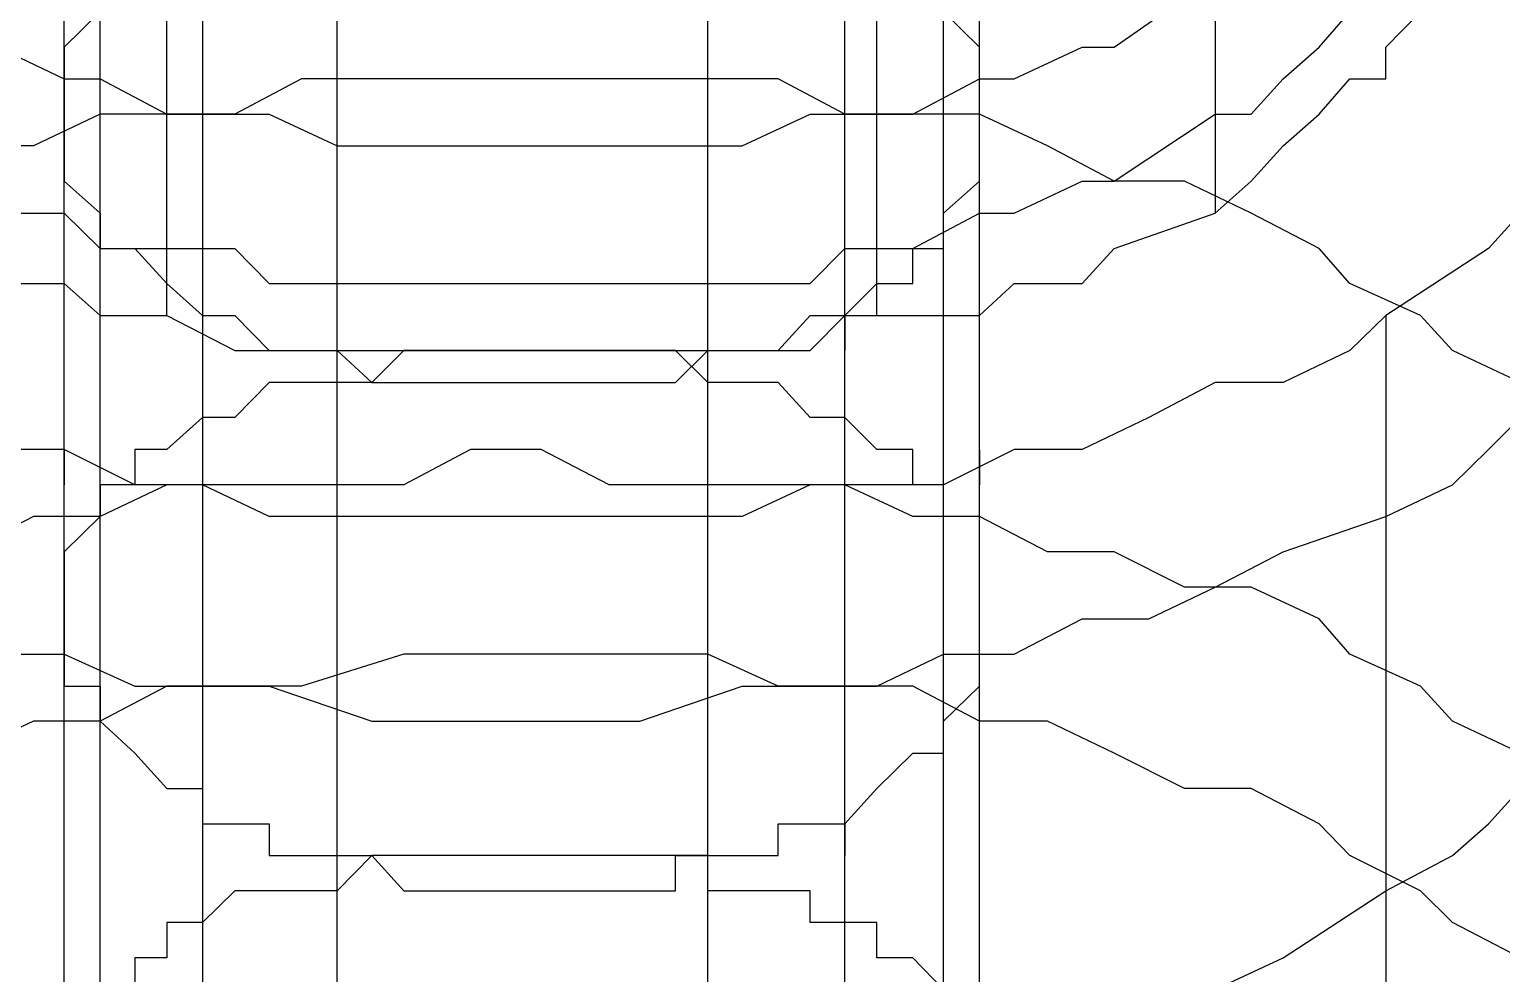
# Model space of a CAD drawing. Header units: millimetres. Extents: x 0 to 2112, y 8 to 1252.
# Drawn here: x 1492.27 to 1503.75, y 223.16 to 230.53 of the extents above; entities that cross this region are included whole.
import ezdxf

# ---------------------------------------------------------------- set-up
doc = ezdxf.new("R2010")
doc.units = ezdxf.units.MM
doc.layers.get('0').update_dxf_attribs({"linetype": 'CONTINUOUS'})

msp = doc.modelspace()

# ---------------------------------------------------------------- linework, layer by layer
at = {"color": 9}
for p, q in [((1494.67, 221.961), (1494.67, 237.527)), ((1497.56, 221.961), (1497.56, 237.527)), ((1492.54, 225.129), (1492.54, 237.251)), ((1493.62, 237.251), (1493.62, 221.437)), ((1493.62, 237.251), (1493.62, 221.437)), ((1499.68, 225.129), (1499.68, 237.251)), ((1492.82, 220.913), (1492.82, 236.454)), ((1499.4, 220.913), (1499.4, 236.454)), ((1492.82, 219.344), (1492.82, 234.883)), ((1499.4, 219.344), (1499.4, 234.883)), ((1498.63, 218.544), (1498.63, 234.083)), ((1498.63, 218.544), (1498.63, 234.083)), ((1494.67, 218.296), (1494.67, 233.835)), ((1497.56, 218.296), (1497.56, 233.835)), ((1501.52, 233.56), (1501.52, 229.096)), ((1501.52, 233.56), (1501.52, 229.096)), ((1493.34, 228.297), (1493.34, 232.76)), ((1498.88, 228.297), (1498.88, 232.76)), ((1500.73, 230.391), (1501.52, 230.943)), ((1492.82, 230.667), (1492.54, 230.391)), ((1499.68, 230.391), (1499.4, 230.667)), ((1502.33, 230.391), (1502.57, 230.667)), ((1502.85, 230.391), (1503.12, 230.667)), ((1502.85, 230.391), (1503.12, 230.667)), ((1492.02, 230.391), (1492.54, 230.143)), ((1492.54, 230.391), (1492.54, 230.391)), ((1492.54, 230.391), (1492.54, 230.143)), ((1499.68, 230.143), (1499.68, 230.391)), ((1499.68, 230.391), (1499.68, 230.391)), ((1499.95, 230.143), (1500.48, 230.391)), ((1500.48, 230.391), (1500.73, 230.391)), ((1502.05, 230.143), (1502.33, 230.391)), ((1502.85, 230.143), (1502.85, 230.391)), ((1502.85, 230.143), (1502.85, 230.391)), ((1492.54, 230.143), (1492.82, 230.143)), ((1492.54, 230.143), (1492.54, 230.143)), ((1492.54, 230.143), (1492.54, 229.868)), ((1492.82, 230.143), (1493.34, 229.868)), ((1494.39, 230.143), (1493.87, 229.868)), ((1495.19, 230.143), (1494.39, 230.143)), ((1495.71, 230.143), (1495.19, 230.143)), ((1496.26, 230.143), (1495.71, 230.143)), ((1496.79, 230.143), (1496.26, 230.143)), ((1497.56, 230.143), (1496.79, 230.143)), ((1498.11, 230.143), (1497.56, 230.143)), ((1498.63, 229.868), (1498.11, 230.143)), ((1499.16, 229.868), (1499.68, 230.143)), ((1499.68, 230.143), (1499.95, 230.143)), ((1499.68, 229.868), (1499.68, 230.143)), ((1499.68, 230.143), (1499.68, 230.143)), ((1501.8, 229.868), (1502.05, 230.143)), ((1502.33, 229.868), (1502.57, 230.143)), ((1502.33, 229.868), (1502.57, 230.143)), ((1502.57, 230.143), (1502.85, 230.143)), ((1502.57, 230.143), (1502.85, 230.143)), ((1492.82, 229.868), (1492.3, 229.62)), ((1492.54, 229.868), (1492.54, 229.868)), ((1492.54, 229.868), (1492.54, 229.62)), ((1493.34, 229.868), (1492.82, 229.868)), ((1493.87, 229.868), (1493.34, 229.868)), ((1493.34, 229.868), (1493.87, 229.868)), ((1493.87, 229.868), (1494.14, 229.868)), ((1494.14, 229.868), (1494.67, 229.62)), ((1497.83, 229.62), (1498.36, 229.868)), ((1498.36, 229.868), (1498.63, 229.868)), ((1499.16, 229.868), (1498.63, 229.868)), ((1498.63, 229.868), (1499.16, 229.868)), ((1499.68, 229.868), (1499.16, 229.868)), ((1500.21, 229.62), (1499.68, 229.868)), ((1499.68, 229.62), (1499.68, 229.868)), ((1499.68, 229.868), (1499.68, 229.868)), ((1500.73, 229.344), (1501.52, 229.868)), ((1501.52, 229.868), (1501.8, 229.868)), ((1501.52, 229.868), (1501.52, 229.62)), ((1502.05, 229.62), (1502.33, 229.868)), ((1502.05, 229.62), (1502.33, 229.868)), ((1492.3, 229.62), (1491.77, 229.62)), ((1492.54, 229.62), (1492.54, 229.62)), ((1492.54, 229.62), (1492.54, 229.344)), ((1494.67, 229.62), (1495.19, 229.62)), ((1495.19, 229.62), (1495.46, 229.62)), ((1495.46, 229.62), (1495.99, 229.62)), ((1495.99, 229.62), (1496.51, 229.62)), ((1496.51, 229.62), (1497.03, 229.62)), ((1497.03, 229.62), (1497.31, 229.62)), ((1497.31, 229.62), (1497.83, 229.62)), ((1499.68, 229.344), (1499.68, 229.62)), ((1499.68, 229.62), (1499.68, 229.62)), ((1499.68, 229.62), (1499.68, 229.62)), ((1500.73, 229.344), (1500.21, 229.62)), ((1501.8, 229.344), (1502.05, 229.62)), ((1501.8, 229.344), (1502.05, 229.62)), ((1492.54, 229.344), (1492.54, 229.344)), ((1492.54, 229.344), (1492.82, 229.096)), ((1499.4, 229.096), (1499.68, 229.344)), ((1499.68, 229.344), (1499.68, 229.344)), ((1499.95, 229.096), (1500.48, 229.344)), ((1500.48, 229.344), (1500.73, 229.344)), ((1501.28, 229.344), (1500.73, 229.344)), ((1501.8, 229.096), (1501.28, 229.344)), ((1501.52, 229.096), (1501.8, 229.344)), ((1501.52, 229.096), (1501.8, 229.344)), ((1492.02, 229.096), (1492.54, 229.096)), ((1492.54, 229.096), (1492.82, 228.82)), ((1492.82, 229.096), (1492.82, 229.096)), ((1492.82, 229.096), (1492.82, 228.82)), ((1499.16, 228.82), (1499.68, 229.096)), ((1499.4, 228.82), (1499.4, 229.096)), ((1499.4, 229.096), (1499.4, 229.096)), ((1499.68, 229.096), (1499.95, 229.096)), ((1500.73, 228.82), (1501.52, 229.096)), ((1500.73, 228.82), (1501.52, 229.096)), ((1502.33, 228.82), (1501.8, 229.096)), ((1503.9, 229.096), (1503.65, 228.82)), ((1503.9, 229.096), (1503.65, 228.82)), ((1492.82, 228.82), (1493.34, 228.82)), ((1492.82, 228.82), (1493.09, 228.82)), ((1493.09, 228.82), (1493.09, 228.82)), ((1493.09, 228.82), (1493.34, 228.545)), ((1493.34, 228.82), (1493.87, 228.82)), ((1493.87, 228.82), (1494.14, 228.545)), ((1498.36, 228.545), (1498.63, 228.82)), ((1498.63, 228.82), (1499.16, 228.82)), ((1499.16, 228.545), (1499.16, 228.82)), ((1499.16, 228.82), (1499.4, 228.82)), ((1500.48, 228.545), (1500.73, 228.82)), ((1500.48, 228.545), (1500.73, 228.82)), ((1502.57, 228.545), (1502.33, 228.82)), ((1503.65, 228.82), (1502.85, 228.297)), ((1503.65, 228.82), (1502.85, 228.297)), ((1492.02, 228.545), (1492.54, 228.545)), ((1492.02, 228.545), (1492.54, 228.545)), ((1492.54, 228.545), (1492.82, 228.297)), ((1492.54, 228.545), (1492.82, 228.297)), ((1493.34, 228.545), (1493.34, 228.545)), ((1493.34, 228.545), (1493.62, 228.297)), ((1494.14, 228.545), (1494.67, 228.545)), ((1494.67, 228.545), (1495.19, 228.545)), ((1495.19, 228.545), (1495.46, 228.545)), ((1495.46, 228.545), (1495.99, 228.545)), ((1495.99, 228.545), (1496.51, 228.545)), ((1496.51, 228.545), (1497.03, 228.545)), ((1497.03, 228.545), (1497.31, 228.545)), ((1497.31, 228.545), (1497.83, 228.545)), ((1497.83, 228.545), (1498.36, 228.545)), ((1498.63, 228.297), (1498.88, 228.545)), ((1498.88, 228.545), (1498.88, 228.545)), ((1498.88, 228.545), (1499.16, 228.545)), ((1499.68, 228.297), (1499.95, 228.545)), ((1499.68, 228.297), (1499.95, 228.545)), ((1499.95, 228.545), (1500.48, 228.545)), ((1499.95, 228.545), (1500.48, 228.545)), ((1503.12, 228.297), (1502.57, 228.545)), ((1492.82, 228.297), (1493.34, 228.297)), ((1492.82, 228.297), (1493.34, 228.297)), ((1493.34, 228.297), (1493.87, 228.022)), ((1493.34, 228.297), (1493.87, 228.022)), ((1493.62, 228.297), (1493.62, 228.297)), ((1493.62, 228.297), (1493.87, 228.297)), ((1493.87, 228.297), (1494.14, 228.022)), ((1498.11, 228.022), (1498.36, 228.297)), ((1498.36, 228.022), (1498.63, 228.297)), ((1498.36, 228.022), (1498.63, 228.297)), ((1498.36, 228.297), (1498.63, 228.297)), ((1498.63, 228.297), (1499.16, 228.297)), ((1498.63, 228.297), (1499.16, 228.297)), ((1498.63, 228.297), (1498.63, 228.022)), ((1499.16, 228.297), (1499.68, 228.297)), ((1499.16, 228.297), (1499.68, 228.297)), ((1502.85, 228.297), (1502.57, 228.022)), ((1502.85, 228.297), (1502.57, 228.022)), ((1502.85, 228.297), (1502.85, 216.174)), ((1502.85, 228.297), (1502.85, 216.174)), ((1503.37, 228.022), (1503.12, 228.297)), ((1493.87, 228.022), (1494.14, 228.022)), ((1493.87, 228.022), (1494.14, 228.022)), ((1494.14, 228.022), (1494.67, 228.022)), ((1494.14, 228.022), (1494.67, 228.022)), ((1494.14, 228.022), (1494.14, 228.022)), ((1494.14, 228.022), (1494.39, 228.022)), ((1494.39, 228.022), (1494.67, 228.022)), ((1494.67, 228.022), (1495.19, 228.022)), ((1494.67, 228.022), (1495.19, 228.022)), ((1494.67, 228.022), (1494.67, 228.022)), ((1494.67, 228.022), (1494.94, 227.774)), ((1495.19, 228.022), (1494.94, 227.774)), ((1495.19, 228.022), (1495.46, 228.022)), ((1495.19, 228.022), (1495.46, 228.022)), ((1495.46, 228.022), (1495.19, 228.022)), ((1495.19, 228.022), (1495.19, 228.022)), ((1495.46, 228.022), (1495.99, 228.022)), ((1495.46, 228.022), (1495.99, 228.022)), ((1495.71, 228.022), (1495.46, 228.022)), ((1495.99, 228.022), (1495.71, 228.022)), ((1495.99, 228.022), (1496.51, 228.022)), ((1495.99, 228.022), (1496.51, 228.022)), ((1496.26, 228.022), (1495.99, 228.022)), ((1496.51, 228.022), (1496.26, 228.022)), ((1496.51, 228.022), (1497.03, 228.022)), ((1496.51, 228.022), (1497.03, 228.022)), ((1496.79, 228.022), (1496.51, 228.022)), ((1496.51, 228.022), (1496.51, 228.022)), ((1497.03, 228.022), (1496.79, 228.022)), ((1497.03, 228.022), (1497.31, 228.022)), ((1497.03, 228.022), (1497.31, 228.022)), ((1497.31, 228.022), (1497.03, 228.022)), ((1497.31, 228.022), (1497.83, 228.022)), ((1497.31, 228.022), (1497.83, 228.022)), ((1497.56, 227.774), (1497.31, 228.022)), ((1497.31, 227.774), (1497.56, 228.022)), ((1497.56, 228.022), (1497.83, 228.022)), ((1497.83, 228.022), (1498.36, 228.022)), ((1497.83, 228.022), (1498.36, 228.022)), ((1497.83, 228.022), (1498.11, 228.022)), ((1498.11, 228.022), (1498.11, 228.022)), ((1502.57, 228.022), (1502.05, 227.774)), ((1502.57, 228.022), (1502.05, 227.774)), ((1503.9, 227.774), (1503.37, 228.022)), ((1494.14, 227.774), (1493.87, 227.499)), ((1494.39, 227.774), (1494.14, 227.774)), ((1494.67, 227.774), (1494.39, 227.774)), ((1494.39, 227.774), (1494.39, 227.774)), ((1494.94, 227.774), (1494.67, 227.774)), ((1494.94, 227.774), (1495.19, 227.774)), ((1495.19, 227.774), (1495.46, 227.774)), ((1495.46, 227.774), (1495.71, 227.774)), ((1495.71, 227.774), (1495.99, 227.774)), ((1495.99, 227.774), (1495.99, 227.774)), ((1495.99, 227.774), (1496.26, 227.774)), ((1496.26, 227.774), (1496.51, 227.774)), ((1496.51, 227.774), (1496.79, 227.774)), ((1496.79, 227.774), (1497.03, 227.774)), ((1497.03, 227.774), (1497.31, 227.774)), ((1497.31, 227.774), (1497.31, 227.774)), ((1497.83, 227.774), (1497.56, 227.774)), ((1497.56, 227.774), (1497.56, 227.774)), ((1498.11, 227.774), (1497.83, 227.774)), ((1498.36, 227.499), (1498.11, 227.774)), ((1501.52, 227.774), (1501, 227.499)), ((1501.52, 227.774), (1501, 227.499)), ((1502.05, 227.774), (1501.52, 227.774)), ((1502.05, 227.774), (1501.52, 227.774)), ((1493.62, 227.499), (1493.34, 227.251)), ((1493.87, 227.499), (1493.62, 227.499)), ((1493.62, 227.499), (1493.62, 227.251)), ((1498.63, 227.499), (1498.36, 227.499)), ((1498.36, 227.499), (1498.36, 227.499)), ((1498.88, 227.251), (1498.63, 227.499)), ((1501, 227.499), (1500.48, 227.251)), ((1501, 227.499), (1500.48, 227.251)), ((1503.65, 227.251), (1503.9, 227.499)), ((1492.54, 227.251), (1492.02, 227.251)), ((1492.54, 227.251), (1492.02, 227.251)), ((1492.54, 215.128), (1492.54, 227.251)), ((1492.54, 227.251), (1492.54, 226.975)), ((1493.09, 226.975), (1492.54, 227.251)), ((1493.09, 226.975), (1492.54, 227.251)), ((1493.34, 227.251), (1493.09, 227.251)), ((1493.09, 227.251), (1493.09, 226.975)), ((1493.34, 227.251), (1493.34, 227.251)), ((1495.71, 227.251), (1495.19, 226.975)), ((1496.26, 227.251), (1495.71, 227.251)), ((1496.79, 226.975), (1496.26, 227.251)), ((1499.16, 227.251), (1498.88, 227.251)), ((1498.88, 227.251), (1498.88, 227.251)), ((1499.16, 226.975), (1499.16, 227.251)), ((1499.95, 227.251), (1499.4, 226.975)), ((1499.95, 227.251), (1499.4, 226.975)), ((1499.68, 215.128), (1499.68, 227.251)), ((1499.68, 227.251), (1499.68, 226.975)), ((1500.48, 227.251), (1499.95, 227.251)), ((1500.48, 227.251), (1499.95, 227.251)), ((1503.37, 226.975), (1503.65, 227.251)), ((1493.34, 226.975), (1492.82, 226.727)), ((1493.09, 226.975), (1492.82, 226.975)), ((1492.82, 226.975), (1492.82, 226.727)), ((1493.62, 226.975), (1493.09, 226.975)), ((1493.62, 226.975), (1493.09, 226.975)), ((1493.87, 226.975), (1493.34, 226.975)), ((1494.14, 226.727), (1493.62, 226.975)), ((1494.14, 226.727), (1493.62, 226.975)), ((1494.39, 226.975), (1493.87, 226.975)), ((1495.19, 226.975), (1494.39, 226.975)), ((1497.56, 226.975), (1496.79, 226.975)), ((1498.11, 226.975), (1497.56, 226.975)), ((1498.36, 226.975), (1497.83, 226.727)), ((1498.36, 226.975), (1497.83, 226.727)), ((1498.63, 226.975), (1498.11, 226.975)), ((1498.88, 226.975), (1498.36, 226.975)), ((1498.88, 226.975), (1498.36, 226.975)), ((1499.16, 226.727), (1498.63, 226.975)), ((1499.4, 226.975), (1498.88, 226.975)), ((1499.4, 226.975), (1498.88, 226.975)), ((1499.4, 226.975), (1499.16, 226.975)), ((1499.4, 226.727), (1499.4, 226.975)), ((1502.85, 226.727), (1503.37, 226.975)), ((1492.3, 226.727), (1491.77, 226.452)), ((1492.82, 226.727), (1492.3, 226.727)), ((1492.82, 226.727), (1492.54, 226.452)), ((1492.82, 226.727), (1492.82, 226.727)), ((1494.94, 226.727), (1494.14, 226.727)), ((1494.94, 226.727), (1494.14, 226.727)), ((1495.46, 226.727), (1494.94, 226.727)), ((1495.46, 226.727), (1494.94, 226.727)), ((1495.99, 226.727), (1495.46, 226.727)), ((1495.99, 226.727), (1495.46, 226.727)), ((1496.51, 226.727), (1495.99, 226.727)), ((1496.51, 226.727), (1495.99, 226.727)), ((1497.03, 226.727), (1496.51, 226.727)), ((1497.03, 226.727), (1496.51, 226.727)), ((1497.83, 226.727), (1497.03, 226.727)), ((1497.83, 226.727), (1497.03, 226.727)), ((1499.68, 226.727), (1499.16, 226.727)), ((1499.68, 226.727), (1499.4, 226.727)), ((1499.4, 226.727), (1499.4, 226.727)), ((1500.21, 226.452), (1499.68, 226.727)), ((1499.68, 226.452), (1499.68, 226.727)), ((1502.05, 226.452), (1502.85, 226.727)), ((1502.85, 226.727), (1502.85, 226.452)), ((1492.54, 226.452), (1492.54, 226.452)), ((1492.54, 226.452), (1492.54, 226.176)), ((1499.68, 226.176), (1499.68, 226.452)), ((1499.68, 226.452), (1499.68, 226.452)), ((1500.73, 226.452), (1500.21, 226.452)), ((1501.28, 226.176), (1500.73, 226.452)), ((1501.52, 226.176), (1502.05, 226.452)), ((1492.54, 226.176), (1492.54, 226.176)), ((1492.54, 226.176), (1492.54, 225.928)), ((1499.68, 225.928), (1499.68, 226.176)), ((1499.68, 226.176), (1499.68, 226.176)), ((1501, 225.928), (1501.52, 226.176)), ((1501.8, 226.176), (1501.28, 226.176)), ((1502.33, 225.928), (1501.8, 226.176)), ((1492.54, 225.928), (1492.54, 225.928)), ((1492.54, 225.928), (1492.54, 225.653)), ((1499.68, 225.653), (1499.68, 225.928)), ((1499.68, 225.928), (1499.68, 225.928)), ((1499.95, 225.653), (1500.48, 225.928)), ((1500.48, 225.928), (1501, 225.928)), ((1502.57, 225.653), (1502.33, 225.928)), ((1492.02, 225.653), (1492.54, 225.653)), ((1492.54, 225.653), (1493.09, 225.404)), ((1492.54, 225.653), (1492.54, 225.653)), ((1492.54, 225.653), (1492.54, 225.404)), ((1495.19, 225.653), (1494.39, 225.404)), ((1495.19, 225.653), (1494.39, 225.404)), ((1495.71, 225.653), (1495.19, 225.653)), ((1495.71, 225.653), (1495.19, 225.653)), ((1496.26, 225.653), (1495.71, 225.653)), ((1496.26, 225.653), (1495.71, 225.653)), ((1496.79, 225.653), (1496.26, 225.653)), ((1496.79, 225.653), (1496.26, 225.653)), ((1497.56, 225.653), (1496.79, 225.653)), ((1497.56, 225.653), (1496.79, 225.653)), ((1498.11, 225.404), (1497.56, 225.653)), ((1498.11, 225.404), (1497.56, 225.653)), ((1498.88, 225.404), (1499.4, 225.653)), ((1499.4, 225.653), (1499.95, 225.653)), ((1499.68, 225.404), (1499.68, 225.653)), ((1499.68, 225.653), (1499.68, 225.653)), ((1503.12, 225.404), (1502.57, 225.653)), ((1492.54, 225.404), (1492.54, 225.404)), ((1492.54, 225.404), (1492.82, 225.404)), ((1493.34, 225.404), (1492.82, 225.129)), ((1493.34, 225.404), (1492.82, 225.129)), ((1492.82, 225.404), (1492.82, 225.129)), ((1493.09, 225.404), (1493.62, 225.404)), ((1493.87, 225.404), (1493.34, 225.404)), ((1493.87, 225.404), (1493.34, 225.404)), ((1493.62, 225.404), (1494.14, 225.404)), ((1494.39, 225.404), (1493.87, 225.404)), ((1494.39, 225.404), (1493.87, 225.404)), ((1494.14, 225.404), (1494.94, 225.129)), ((1497.03, 225.129), (1497.83, 225.404)), ((1497.83, 225.404), (1498.36, 225.404)), ((1498.63, 225.404), (1498.11, 225.404)), ((1498.63, 225.404), (1498.11, 225.404)), ((1498.36, 225.404), (1498.88, 225.404)), ((1499.16, 225.404), (1498.63, 225.404)), ((1499.16, 225.404), (1498.63, 225.404)), ((1499.68, 225.129), (1499.16, 225.404)), ((1499.68, 225.129), (1499.16, 225.404)), ((1499.4, 225.129), (1499.68, 225.404)), ((1499.68, 225.404), (1499.68, 225.404)), ((1503.37, 225.129), (1503.12, 225.404)), ((1492.3, 225.129), (1491.77, 224.881)), ((1492.3, 225.129), (1491.77, 224.881)), ((1492.82, 225.129), (1492.3, 225.129)), ((1492.82, 225.129), (1492.3, 225.129)), ((1492.82, 225.129), (1492.82, 225.129)), ((1492.82, 225.129), (1493.09, 224.881)), ((1494.94, 225.129), (1495.46, 225.129)), ((1495.46, 225.129), (1495.99, 225.129)), ((1495.99, 225.129), (1496.51, 225.129)), ((1496.51, 225.129), (1497.03, 225.129)), ((1499.4, 224.881), (1499.4, 225.129)), ((1499.4, 225.129), (1499.4, 225.129)), ((1500.21, 225.129), (1499.68, 225.129)), ((1500.21, 225.129), (1499.68, 225.129)), ((1500.73, 224.881), (1500.21, 225.129)), ((1500.73, 224.881), (1500.21, 225.129)), ((1503.9, 224.881), (1503.37, 225.129)), ((1493.09, 224.881), (1493.09, 224.881)), ((1493.09, 224.881), (1493.34, 224.605)), ((1498.88, 224.605), (1499.16, 224.881)), ((1499.16, 224.881), (1499.16, 224.881)), ((1499.16, 224.881), (1499.4, 224.881)), ((1501.28, 224.605), (1500.73, 224.881)), ((1501.28, 224.605), (1500.73, 224.881)), ((1493.34, 224.605), (1493.34, 224.605)), ((1493.34, 224.605), (1493.62, 224.605)), ((1493.62, 224.605), (1493.62, 224.33)), ((1498.63, 224.33), (1498.88, 224.605)), ((1498.88, 224.605), (1498.88, 224.605)), ((1501.8, 224.605), (1501.28, 224.605)), ((1501.8, 224.605), (1501.28, 224.605)), ((1502.33, 224.33), (1501.8, 224.605)), ((1502.33, 224.33), (1501.8, 224.605)), ((1503.65, 224.33), (1503.9, 224.605)), ((1493.62, 224.33), (1493.87, 224.33)), ((1493.87, 224.33), (1494.14, 224.33)), ((1494.14, 224.33), (1494.14, 224.081)), ((1498.11, 224.081), (1498.11, 224.33)), ((1498.11, 224.33), (1498.36, 224.33)), ((1498.36, 224.33), (1498.63, 224.33)), ((1498.63, 224.33), (1498.63, 224.081)), ((1502.57, 224.081), (1502.33, 224.33)), ((1502.57, 224.081), (1502.33, 224.33)), ((1503.37, 224.081), (1503.65, 224.33)), ((1494.14, 224.081), (1494.39, 224.081)), ((1494.39, 224.081), (1494.67, 224.081)), ((1494.94, 224.081), (1494.67, 223.807)), ((1494.67, 224.081), (1494.67, 224.081)), ((1494.67, 224.081), (1494.94, 224.081)), ((1495.19, 224.081), (1494.94, 224.081)), ((1494.94, 224.081), (1495.19, 223.807)), ((1495.46, 224.081), (1495.19, 224.081)), ((1495.19, 224.081), (1495.19, 224.081)), ((1495.71, 224.081), (1495.46, 224.081)), ((1495.99, 224.081), (1495.71, 224.081)), ((1496.26, 224.081), (1495.99, 224.081)), ((1496.51, 224.081), (1496.26, 224.081)), ((1496.79, 224.081), (1496.51, 224.081)), ((1496.51, 224.081), (1496.51, 224.081)), ((1497.03, 224.081), (1496.79, 224.081)), ((1497.31, 224.081), (1497.03, 224.081)), ((1497.56, 224.081), (1497.31, 224.081)), ((1497.31, 223.807), (1497.31, 224.081)), ((1497.31, 224.081), (1497.56, 224.081)), ((1497.56, 223.807), (1497.56, 224.081)), ((1497.56, 224.081), (1497.83, 224.081)), ((1497.83, 224.081), (1498.11, 224.081)), ((1503.12, 223.807), (1502.57, 224.081)), ((1503.12, 223.807), (1502.57, 224.081)), ((1502.85, 223.807), (1503.37, 224.081)), ((1493.87, 223.807), (1493.62, 223.559)), ((1494.14, 223.807), (1493.87, 223.807)), ((1494.39, 223.807), (1494.14, 223.807)), ((1494.67, 223.807), (1494.39, 223.807)), ((1494.39, 223.807), (1494.39, 223.807)), ((1495.19, 223.807), (1495.46, 223.807)), ((1495.46, 223.807), (1495.71, 223.807)), ((1495.71, 223.807), (1495.99, 223.807)), ((1495.99, 223.807), (1495.99, 223.807)), ((1495.99, 223.807), (1496.26, 223.807)), ((1496.26, 223.807), (1496.51, 223.807)), ((1496.51, 223.807), (1496.79, 223.807)), ((1496.79, 223.807), (1497.03, 223.807)), ((1497.03, 223.807), (1497.31, 223.807)), ((1497.83, 223.807), (1497.56, 223.807)), ((1498.11, 223.807), (1497.83, 223.807)), ((1498.36, 223.807), (1498.11, 223.807)), ((1498.36, 223.559), (1498.36, 223.807)), ((1502.05, 223.284), (1502.85, 223.807)), ((1502.85, 223.807), (1502.85, 223.559)), ((1503.37, 223.559), (1503.12, 223.807)), ((1503.37, 223.559), (1503.12, 223.807)), ((1493.62, 223.559), (1493.34, 223.559)), ((1493.34, 223.559), (1493.34, 223.284)), ((1493.62, 223.559), (1493.62, 223.284)), ((1498.63, 223.559), (1498.36, 223.559)), ((1498.88, 223.559), (1498.63, 223.559)), ((1498.88, 223.284), (1498.88, 223.559)), ((1503.9, 223.284), (1503.37, 223.559)), ((1503.9, 223.284), (1503.37, 223.559)), ((1493.34, 223.284), (1493.09, 223.284)), ((1493.09, 223.284), (1493.09, 223.036)), ((1499.16, 223.284), (1498.88, 223.284)), ((1499.4, 223.036), (1499.16, 223.284)), ((1499.16, 223.284), (1499.16, 223.284)), ((1501.52, 223.036), (1502.05, 223.284))]:
    msp.add_line(p, q, dxfattribs=at)

doc.saveas('drawing.dxf')
